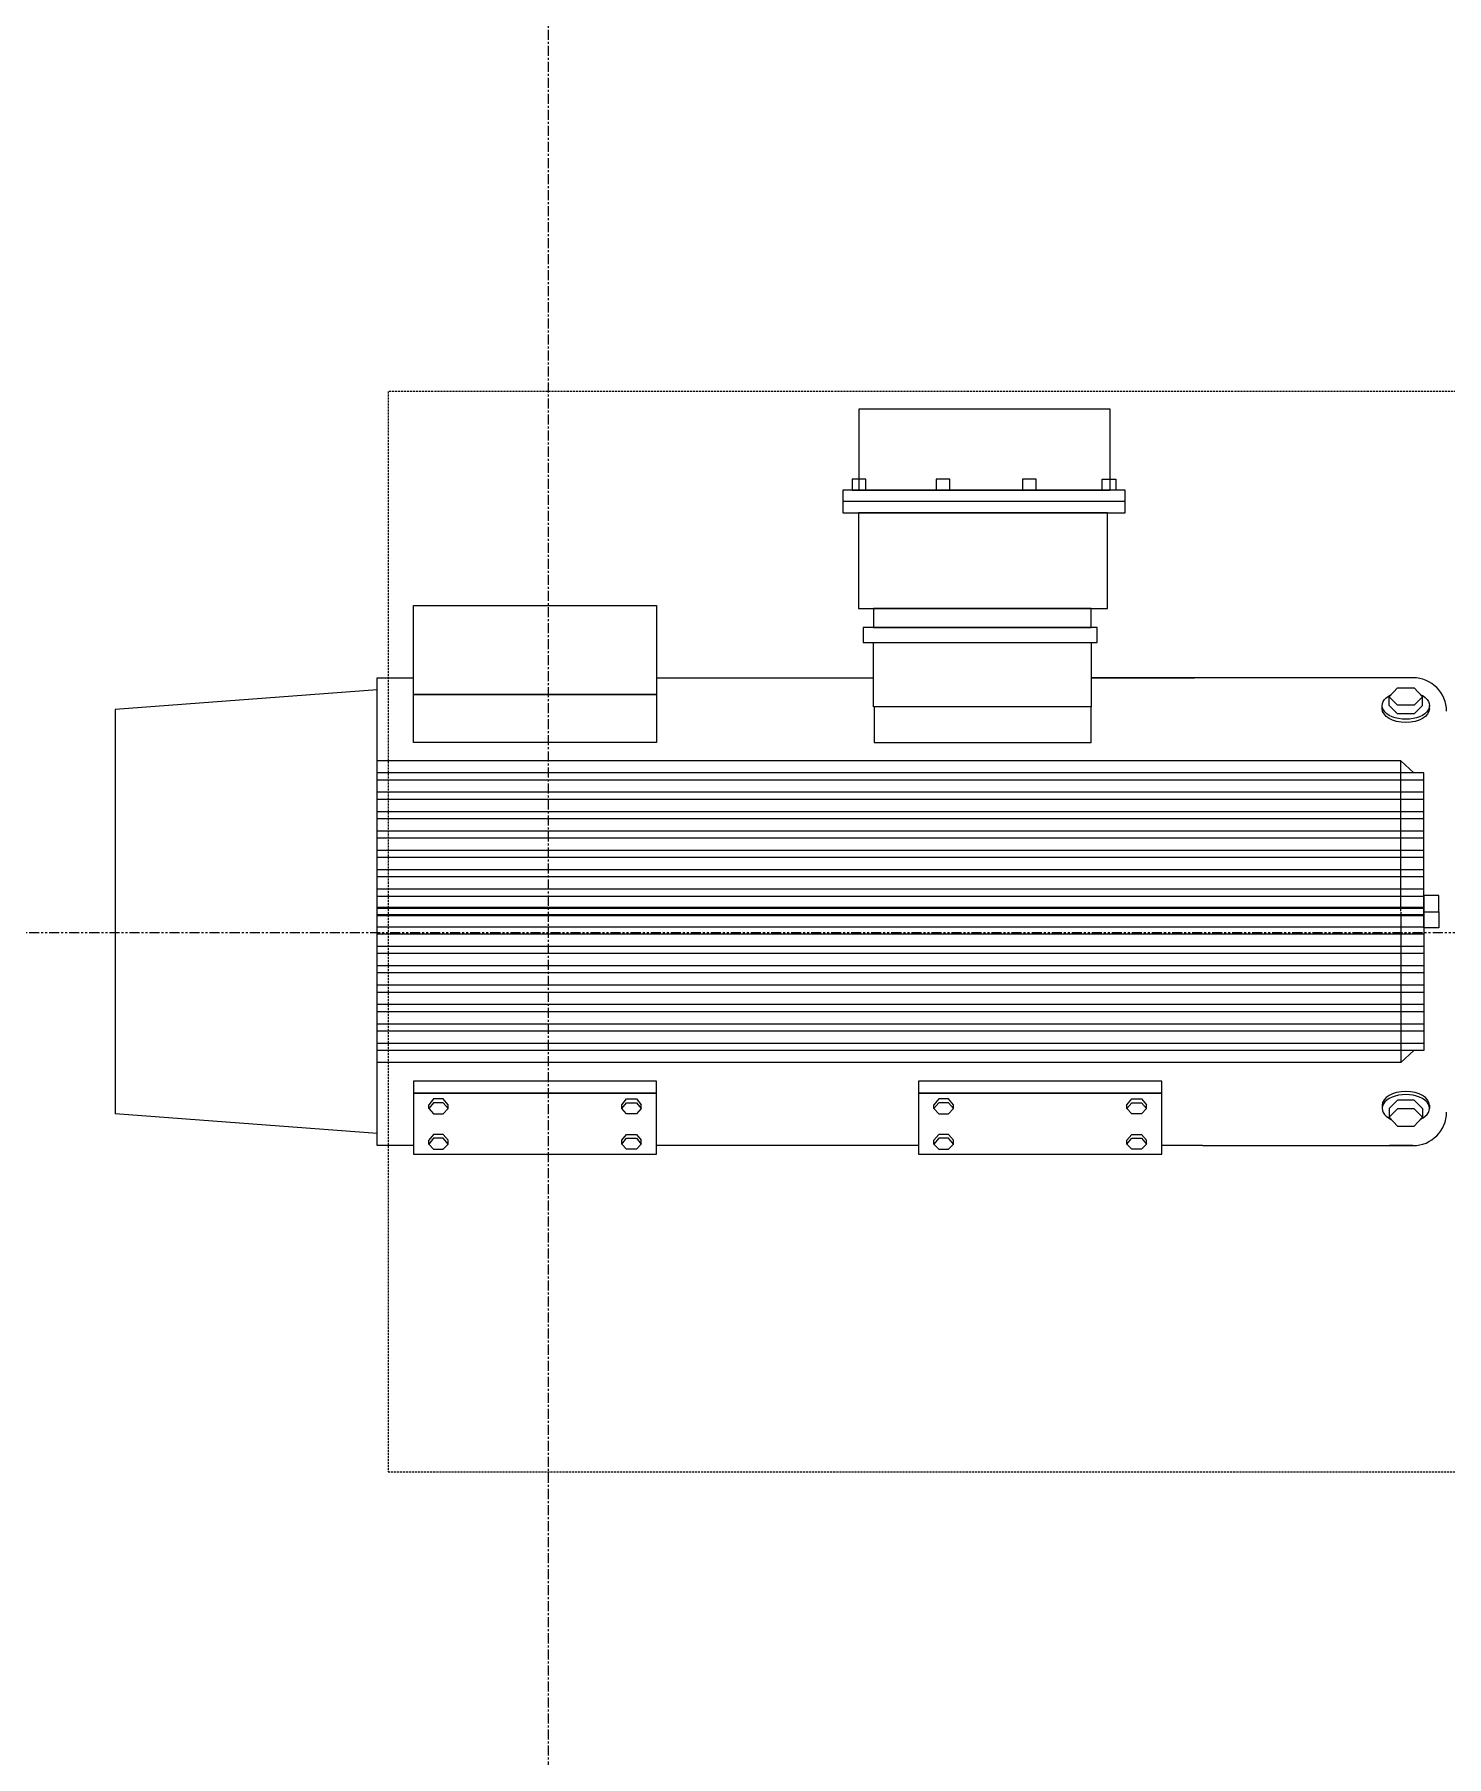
# Model space of a CAD drawing. Header units: inches. Extents: x 86328 to 235202, y 68629 to 184293.
# Drawn here: x 172360 to 174121, y 130363 to 132511 of the extents above; entities that cross this region are included whole.
import ezdxf

# ---------------------------------------------------------------- set-up
doc = ezdxf.new("R2010")
doc.units = ezdxf.units.IN
doc.header["$MEASUREMENT"] = 0
for name, pattern in [('CENTER', [2, 1.25, -0.25, 0.25, -0.25]), ('HIDDEN', [0.375, 0.25, -0.125]), ('PHANTOM2', [1.25, 0.625, -0.125, 0.125, -0.125, 0.125, -0.125])]:
    doc.linetypes.add(name, pattern=pattern)
doc.layers.add('.5', color=8, linetype='Continuous', lineweight=0)
doc.layers.add('DIM', color=251, linetype='Continuous', lineweight=0)

msp = doc.modelspace()

# ---------------------------------------------------------------- linework, layer by layer
at = {"layer": '.5', "color": 8, "linetype": 'CENTER', "ltscale": 10}
msp.add_line((173001.3, 116744.2), (173001.3, 148030.4), dxfattribs=at)
at = {"color": 8, "linetype": 'PHANTOM2', "ltscale": 20}
msp.add_line((175241.1, 131390.5), (142490.5, 131390.5), dxfattribs=at)
at = {"layer": 'DIM', "color": 8, "linetype": 'HIDDEN', "lineweight": 25, "ltscale": 10}
for p, q in [((175801.3, 132065.4), (172801.3, 132065.4)), ((172801.3, 132065.4), (172801.3, 130717.9)), ((172801.3, 130717.9), (175801.3, 130717.9))]:
    msp.add_line(p, q, dxfattribs=at)
at = {"layer": 'DIM', "color": 8, "linetype": 'Continuous'}
for p, q in [((173701.3, 132043.5), (173388.2, 132043.5)), ((173388.2, 132043.5), (173388.2, 131942.4)), ((173701.3, 131942.4), (173701.3, 132043.5)), ((173720, 131942.4), (173368.2, 131942.4)), ((173368.2, 131942.4), (173368.2, 131914.3)), ((173396.7, 131956.2), (173379.7, 131956.2)), ((173379.7, 131956.2), (173379.7, 131942.4)), ((173379.7, 131942.4), (173396.7, 131942.4)), ((173388.2, 131942.4), (173701.3, 131942.4)), ((173396.7, 131942.4), (173396.7, 131956.2)), ((173501.5, 131956.2), (173484.5, 131956.2)), ((173484.5, 131956.2), (173484.5, 131942.4)), ((173484.5, 131942.4), (173501.5, 131942.4)), ((173501.5, 131942.4), (173501.5, 131956.2)), ((173609.3, 131956.2), (173592.3, 131956.2)), ((173592.3, 131956.2), (173592.3, 131942.4)), ((173592.3, 131942.4), (173609.3, 131942.4)), ((173609.3, 131942.4), (173609.3, 131956.2)), ((173691.5, 131942.4), (173691.5, 131956.2)), ((173691.5, 131956.2), (173708.5, 131956.2)), ((173708.5, 131942.4), (173691.5, 131942.4)), ((173708.5, 131956.2), (173708.5, 131942.4)), ((173720, 131914.3), (173720, 131942.4)), ((173720, 131928.4), (173368.2, 131928.4)), ((173368.2, 131914.3), (173720, 131914.3)), ((173698, 131914.3), (173387.7, 131914.3)), ((173387.7, 131914.3), (173387.7, 131794.8)), ((173698, 131794.8), (173698, 131914.3)), ((172832.7, 131798.7), (173136, 131798.7)), ((172832.7, 131687.6), (172832.7, 131798.7)), ((173136, 131798.7), (173136, 131687.6)), ((173387.7, 131794.8), (173698, 131794.8)), ((173677.6, 131794.8), (173406.3, 131794.8)), ((173406.3, 131794.8), (173406.3, 131771.1)), ((173677.6, 131771.1), (173677.6, 131794.8)), ((173685.3, 131771.1), (173393.6, 131771.1)), ((173393.6, 131771.1), (173393.6, 131752.5)), ((173406.3, 131771.1), (173677.6, 131771.1)), ((173685.3, 131752.5), (173685.3, 131771.1)), ((173393.6, 131752.5), (173685.3, 131752.5)), ((173406.3, 131672), (173406.3, 131752.5)), ((173406.3, 131752.5), (173677.6, 131752.5)), ((173677.6, 131752.5), (173677.6, 131672)), ((172787.5, 131124.9), (172787.5, 131708.5)), ((172787.5, 131708.5), (172832.7, 131708.5)), ((173136, 131708.5), (173406.3, 131708.5)), ((174050.8, 131708.5), (173677.6, 131708.5)), ((173677.6, 131708.5), (173806.6, 131708.5)), ((174079, 131708.5), (174049.9, 131708.5)), ((172787.5, 131693.4), (172460.7, 131668.8)), ((173136, 131687.6), (172832.7, 131687.6)), ((172832.7, 131687.6), (173136, 131687.6)), ((172832.7, 131627.9), (172832.7, 131687.6)), ((173136, 131687.6), (173136, 131627.9)), ((174049.3, 131684.5), (174059.7, 131695.9)), ((174049.3, 131673.9), (174049.3, 131684.5)), ((174059.7, 131674.1), (174049.3, 131684.5)), ((174059.7, 131695.9), (174080.4, 131695.9)), ((174080.4, 131695.9), (174090.8, 131684.5)), ((174090.8, 131684.5), (174080.4, 131674.1)), ((174090.8, 131673.9), (174090.8, 131684.5)), ((172460.7, 131668.8), (172460.7, 131164.5)), ((173677.6, 131672), (173406.3, 131672)), ((173677.6, 131672), (173407.2, 131672)), ((173407.2, 131672), (173407.2, 131627.9)), ((173677.6, 131627.9), (173677.6, 131672)), ((174040.6, 131670), (174040.6, 131673.9)), ((174059.7, 131663.5), (174049.3, 131673.9)), ((174049.3, 131673.9), (174049.3, 131673.9)), ((174080.4, 131674.1), (174059.7, 131674.1)), ((174080.4, 131663.5), (174059.7, 131663.5)), ((174090.8, 131673.9), (174080.4, 131663.5)), ((174090.8, 131673.9), (174090.8, 131673.9)), ((174099.6, 131670), (174099.6, 131673.9)), ((174063.8, 131653.1), (174063.8, 131653.1)), ((173136, 131627.9), (172832.7, 131627.9)), ((173407.2, 131627.9), (173677.6, 131627.9)), ((174063.8, 131604.7), (172787.5, 131604.7)), ((174063.8, 131417.3), (174063.8, 131604.7)), ((174063.8, 131604.7), (174080.1, 131589.8)), ((174092.6, 131589.8), (172787.5, 131589.8)), ((174092.6, 131580.9), (172787.5, 131580.9)), ((174092.6, 131416.7), (174092.6, 131589.8)), ((174092.6, 131565.6), (172787.5, 131565.6)), ((174092.6, 131556.7), (172787.5, 131556.7)), ((174092.6, 131541.4), (172787.5, 131541.4)), ((174092.6, 131532.5), (172787.5, 131532.5)), ((174092.6, 131517.2), (172787.5, 131517.2)), ((174092.6, 131508.3), (172787.5, 131508.3)), ((174092.6, 131493), (172787.5, 131493)), ((174092.6, 131484.1), (172787.5, 131484.1)), ((174092.6, 131468.9), (172787.5, 131468.9)), ((174092.6, 131460), (172787.5, 131460)), ((174092.6, 131444.7), (172787.5, 131444.7)), ((174092.6, 131435.8), (172787.5, 131435.8)), ((174111.1, 131436.9), (174092.6, 131436.9)), ((174092.6, 131436.9), (174092.6, 131416.7)), ((174111.1, 131436.9), (174092.6, 131436.9)), ((174092.6, 131436.9), (174092.6, 131416.7)), ((174111.1, 131416.7), (174111.1, 131436.9)), ((174111.1, 131416.7), (174111.1, 131436.9)), ((174092.6, 131421.8), (172787.5, 131421.8)), ((174092.6, 131420.5), (172787.5, 131420.5)), ((174092.6, 131412.9), (172787.5, 131412.9)), ((174092.6, 131411.6), (172787.5, 131411.6)), ((174063.8, 131416.1), (174063.8, 131228.6)), ((174092.6, 131416.7), (174092.6, 131243.6)), ((174092.6, 131416.7), (174111.1, 131416.7)), ((174092.6, 131416.7), (174111.1, 131416.7)), ((174092.6, 131396.4), (174092.6, 131416.7)), ((174092.6, 131416.7), (174111.1, 131416.7)), ((174092.6, 131396.4), (174092.6, 131416.7)), ((174092.6, 131416.7), (174111.1, 131416.7)), ((174111.1, 131416.7), (174111.1, 131396.4)), ((174111.1, 131416.7), (174111.1, 131396.4)), ((174092.6, 131397.6), (172787.5, 131397.6)), ((174092.6, 131388.7), (172787.5, 131388.7)), ((174111.1, 131396.4), (174092.6, 131396.4)), ((174111.1, 131396.4), (174092.6, 131396.4)), ((174092.6, 131373.4), (172787.5, 131373.4)), ((174092.6, 131364.5), (172787.5, 131364.5)), ((174092.6, 131349.2), (172787.5, 131349.2)), ((174092.6, 131340.3), (172787.5, 131340.3)), ((174092.6, 131325), (172787.5, 131325)), ((174092.6, 131316.1), (172787.5, 131316.1)), ((174092.6, 131300.8), (172787.5, 131300.8)), ((174092.6, 131291.9), (172787.5, 131291.9)), ((174092.6, 131276.6), (172787.5, 131276.6)), ((174092.6, 131267.7), (172787.5, 131267.7)), ((174092.6, 131252.5), (172787.5, 131252.5)), ((174092.6, 131243.6), (172787.5, 131243.6)), ((174063.8, 131228.6), (174080.1, 131243.6)), ((174063.8, 131228.6), (172787.5, 131228.6)), ((173136, 131205.4), (172832.7, 131205.4)), ((172832.7, 131205.4), (172832.7, 131190.5)), ((173136, 131190.5), (172832.7, 131190.5)), ((172832.7, 131190.5), (172832.7, 131114.3)), ((172832.7, 131190.5), (173136, 131190.5)), ((173136, 131190.5), (173136, 131205.4)), ((173136, 131114.3), (173136, 131190.5)), ((173765.9, 131205.4), (173462.6, 131205.4)), ((173462.6, 131205.4), (173462.6, 131190.5)), ((173765.9, 131190.5), (173462.6, 131190.5)), ((173462.6, 131190.5), (173462.6, 131114.3)), ((173462.6, 131190.5), (173765.9, 131190.5)), ((173765.9, 131190.5), (173765.9, 131205.4)), ((173765.9, 131114.3), (173765.9, 131190.5)), ((172857.8, 131183.2), (172851.8, 131175.8)), ((172857.8, 131178.5), (172851.8, 131171.1)), ((172851.8, 131171.1), (172851.8, 131175.8)), ((172851.8, 131171.1), (172857.8, 131164.7)), ((172870, 131183.2), (172857.8, 131183.2)), ((172870, 131178.5), (172857.8, 131178.5)), ((172876.1, 131175.8), (172870, 131183.2)), ((172876.1, 131171.1), (172870, 131178.5)), ((172870, 131164.7), (172876.1, 131171.1)), ((172876.1, 131171.1), (172876.1, 131175.8)), ((173092.5, 131175.8), (173098.6, 131183.2)), ((173092.5, 131171.1), (173098.6, 131178.5)), ((173092.5, 131171.1), (173092.5, 131175.8)), ((173098.6, 131164.7), (173092.5, 131171.1)), ((173098.6, 131183.2), (173110.8, 131183.2)), ((173098.6, 131178.5), (173110.8, 131178.5)), ((173110.8, 131183.2), (173116.9, 131175.8)), ((173110.8, 131178.5), (173116.9, 131171.1)), ((173116.9, 131171.1), (173110.8, 131164.7)), ((173116.9, 131171.1), (173116.9, 131175.8)), ((173487.8, 131183.2), (173481.7, 131175.8)), ((173487.8, 131178.5), (173481.7, 131171.1)), ((173481.7, 131171.1), (173481.7, 131175.8)), ((173481.7, 131171.1), (173487.8, 131164.7)), ((173500, 131183.2), (173487.8, 131183.2)), ((173500, 131178.5), (173487.8, 131178.5)), ((173506, 131175.8), (173500, 131183.2)), ((173506, 131171.1), (173500, 131178.5)), ((173500, 131164.7), (173506, 131171.1)), ((173506, 131171.1), (173506, 131175.8)), ((173722.4, 131175.8), (173728.5, 131183.2)), ((173722.4, 131171.1), (173728.5, 131178.5)), ((173722.4, 131171.1), (173722.4, 131175.8)), ((173728.5, 131164.7), (173722.4, 131171.1)), ((173728.5, 131183.2), (173740.7, 131183.2)), ((173728.5, 131178.5), (173740.7, 131178.5)), ((173740.7, 131183.2), (173746.8, 131175.8)), ((173740.7, 131178.5), (173746.8, 131171.1)), ((173746.8, 131171.1), (173740.7, 131164.7)), ((173746.8, 131171.1), (173746.8, 131175.8)), ((174040.6, 131175.2), (174040.6, 131171.3)), ((174059.7, 131181.7), (174049.3, 131171.3)), ((174049.3, 131171.3), (174049.3, 131160.6)), ((174049.3, 131171.3), (174049.3, 131171.3)), ((174059.7, 131171), (174049.3, 131160.6)), ((174080.4, 131181.7), (174059.7, 131181.7)), ((174080.4, 131171), (174059.7, 131171)), ((174090.8, 131171.3), (174080.4, 131181.7)), ((174090.8, 131160.6), (174080.4, 131171)), ((174090.8, 131171.3), (174090.8, 131160.6)), ((174090.8, 131171.3), (174090.8, 131171.3)), ((174099.6, 131175.2), (174099.6, 131171.3)), ((172787.5, 131139.9), (172460.7, 131164.5)), ((172857.8, 131164.7), (172870, 131164.7)), ((173110.8, 131164.7), (173098.6, 131164.7)), ((173487.8, 131164.7), (173500, 131164.7)), ((173740.7, 131164.7), (173728.5, 131164.7)), ((174049.3, 131160.6), (174059.7, 131149.3)), ((174059.7, 131149.3), (174080.4, 131149.3)), ((174080.4, 131149.3), (174090.8, 131160.6)), ((172832.7, 131124.9), (172787.5, 131124.9)), ((172857.8, 131139), (172851.8, 131131.6)), ((172857.8, 131134.2), (172851.8, 131126.8)), ((172851.8, 131126.8), (172851.8, 131131.6)), ((172851.8, 131126.8), (172857.8, 131120.5)), ((172870, 131139), (172857.8, 131139)), ((172870, 131134.2), (172857.8, 131134.2)), ((172876.1, 131131.6), (172870, 131139)), ((172876.1, 131126.8), (172870, 131134.2)), ((172870, 131120.5), (172876.1, 131126.8)), ((172876.1, 131126.8), (172876.1, 131131.6)), ((173092.5, 131131.6), (173098.6, 131139)), ((173092.5, 131126.8), (173098.6, 131134.2)), ((173092.5, 131126.8), (173092.5, 131131.6)), ((173098.6, 131120.5), (173092.5, 131126.8)), ((173098.6, 131139), (173110.8, 131139)), ((173098.6, 131134.2), (173110.8, 131134.2)), ((173110.8, 131139), (173116.9, 131131.6)), ((173110.8, 131134.2), (173116.9, 131126.8)), ((173116.9, 131126.8), (173110.8, 131120.5)), ((173116.9, 131126.8), (173116.9, 131131.6)), ((173462.6, 131124.9), (173136, 131124.9)), ((173487.8, 131139), (173481.7, 131131.6)), ((173487.8, 131134.2), (173481.7, 131126.8)), ((173481.7, 131126.8), (173481.7, 131131.6)), ((173481.7, 131126.8), (173487.8, 131120.5)), ((173500, 131139), (173487.8, 131139)), ((173500, 131134.2), (173487.8, 131134.2)), ((173506, 131131.6), (173500, 131139)), ((173506, 131126.8), (173500, 131134.2)), ((173500, 131120.5), (173506, 131126.8)), ((173506, 131126.8), (173506, 131131.6)), ((173722.4, 131131.6), (173728.5, 131139)), ((173722.4, 131126.8), (173728.5, 131134.2)), ((173722.4, 131126.8), (173722.4, 131131.6)), ((173728.5, 131120.5), (173722.4, 131126.8)), ((173728.5, 131139), (173740.7, 131139)), ((173728.5, 131134.2), (173740.7, 131134.2)), ((173740.7, 131139), (173746.8, 131131.6)), ((173740.7, 131134.2), (173746.8, 131126.8)), ((173746.8, 131126.8), (173740.7, 131120.5)), ((173746.8, 131126.8), (173746.8, 131131.6)), ((173816.5, 131124.9), (173765.9, 131124.9)), ((173816.5, 131124.9), (174079, 131124.9)), ((174079, 131124.9), (174049.9, 131124.9)), ((172832.7, 131114.3), (173136, 131114.3)), ((172857.8, 131120.5), (172870, 131120.5)), ((173110.8, 131120.5), (173098.6, 131120.5)), ((173462.6, 131114.3), (173765.9, 131114.3)), ((173487.8, 131120.5), (173500, 131120.5)), ((173740.7, 131120.5), (173728.5, 131120.5))]:
    msp.add_line(p, q, dxfattribs=at)
for centre, radius, start, end in [((174079, 131666.6), 41.9, 0, 90), ((174110.2, 131662), 3.25, 359.9696, 359.9696), ((174079, 131166.8), 41.9, 270, 0), ((174110.2, 131171.3), 3.25, 0.0304, 0.0304)]:
    msp.add_arc(centre, radius, start, end, dxfattribs=at)
at = {"layer": 'DIM', "color": 8, "linetype": 'Continuous', "extrusion": (0, 0, -1)}
for centre, major_axis, start_param, end_param in [((174070.1, 131673.9), (29.5, 0), -0.915374, 4.051923), ((174070.1, 131670), (-29.5, 0), 3.141593, 6.283185)]:
    msp.add_ellipse(centre, major_axis=major_axis, ratio=0.58591, start_param=start_param, end_param=end_param, dxfattribs=at)
at = {"layer": 'DIM', "color": 8, "linetype": 'Continuous'}
for centre, start_param, end_param in [((174070.1, 131171.3), 2.226219, 7.193516), ((174070.1, 131175.2), 3.141593, 6.283185)]:
    msp.add_ellipse(centre, major_axis=(-29.5, 0), ratio=0.58591, start_param=start_param, end_param=end_param, dxfattribs=at)

doc.saveas('drawing.dxf')
